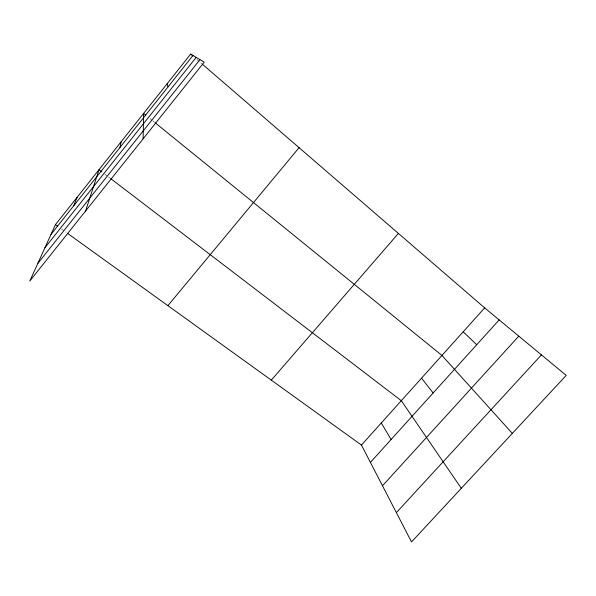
<?xml version="1.0" encoding="UTF-8"?>
<svg xmlns="http://www.w3.org/2000/svg" width="596" height="596" viewBox="0 0 596 596"><rect width="100%" height="100%" fill="white"/><g stroke="black" fill="none" stroke-linecap="round" stroke-linejoin="round"><path stroke-width="0.45" stroke-dasharray="2.98 2.23" d="M61.448 228.983L65.962 232.239M104.821 174.114L107.727 176.334M108.45 176.885L109.902 177.995M150.073 118.656L152.226 120.407M152.941 120.988L154.379 122.15M196.881 59.444L201.724 63.623"/><path stroke-width="0.89" d="M143.114 138.823L143.614 113.419L145.767 115.162M119.975 147.465L121.182 141.706M85.615 210.984L99.018 169.674L101.916 171.894M73.718 205.762L77.1 197.321M55.428 224.647L29.8 281.029L204.19 62.178L190.66 54.072L55.428 224.647L57.685 226.279M51.003 234.384L192.977 55.465M44.923 247.765L196.173 57.38M37.779 263.477L199.951 59.637M167.893 305.659L299.08 147.674M271.314 380.144L398.404 233.416M361.452 445.07L484.667 307.886L566.2 375.391L411.508 541.928L361.452 445.07L67.467 233.319M370.407 462.399L499.172 319.888M382.49 485.777L518.796 336.144M396.377 512.649L541.436 354.888M110.632 178.547L401.309 400.691L461.311 488.31M155.094 122.731L441.949 355.447L512.329 433.389M190.66 54.072L192.739 55.86M202.409 64.219L484.667 307.886M463.204 331.786L476.711 344.741M421.528 378.177L433.15 392.958M381.284 422.989L391.11 439.483M166.999 83.924L168.094 86.822"/></g></svg>
